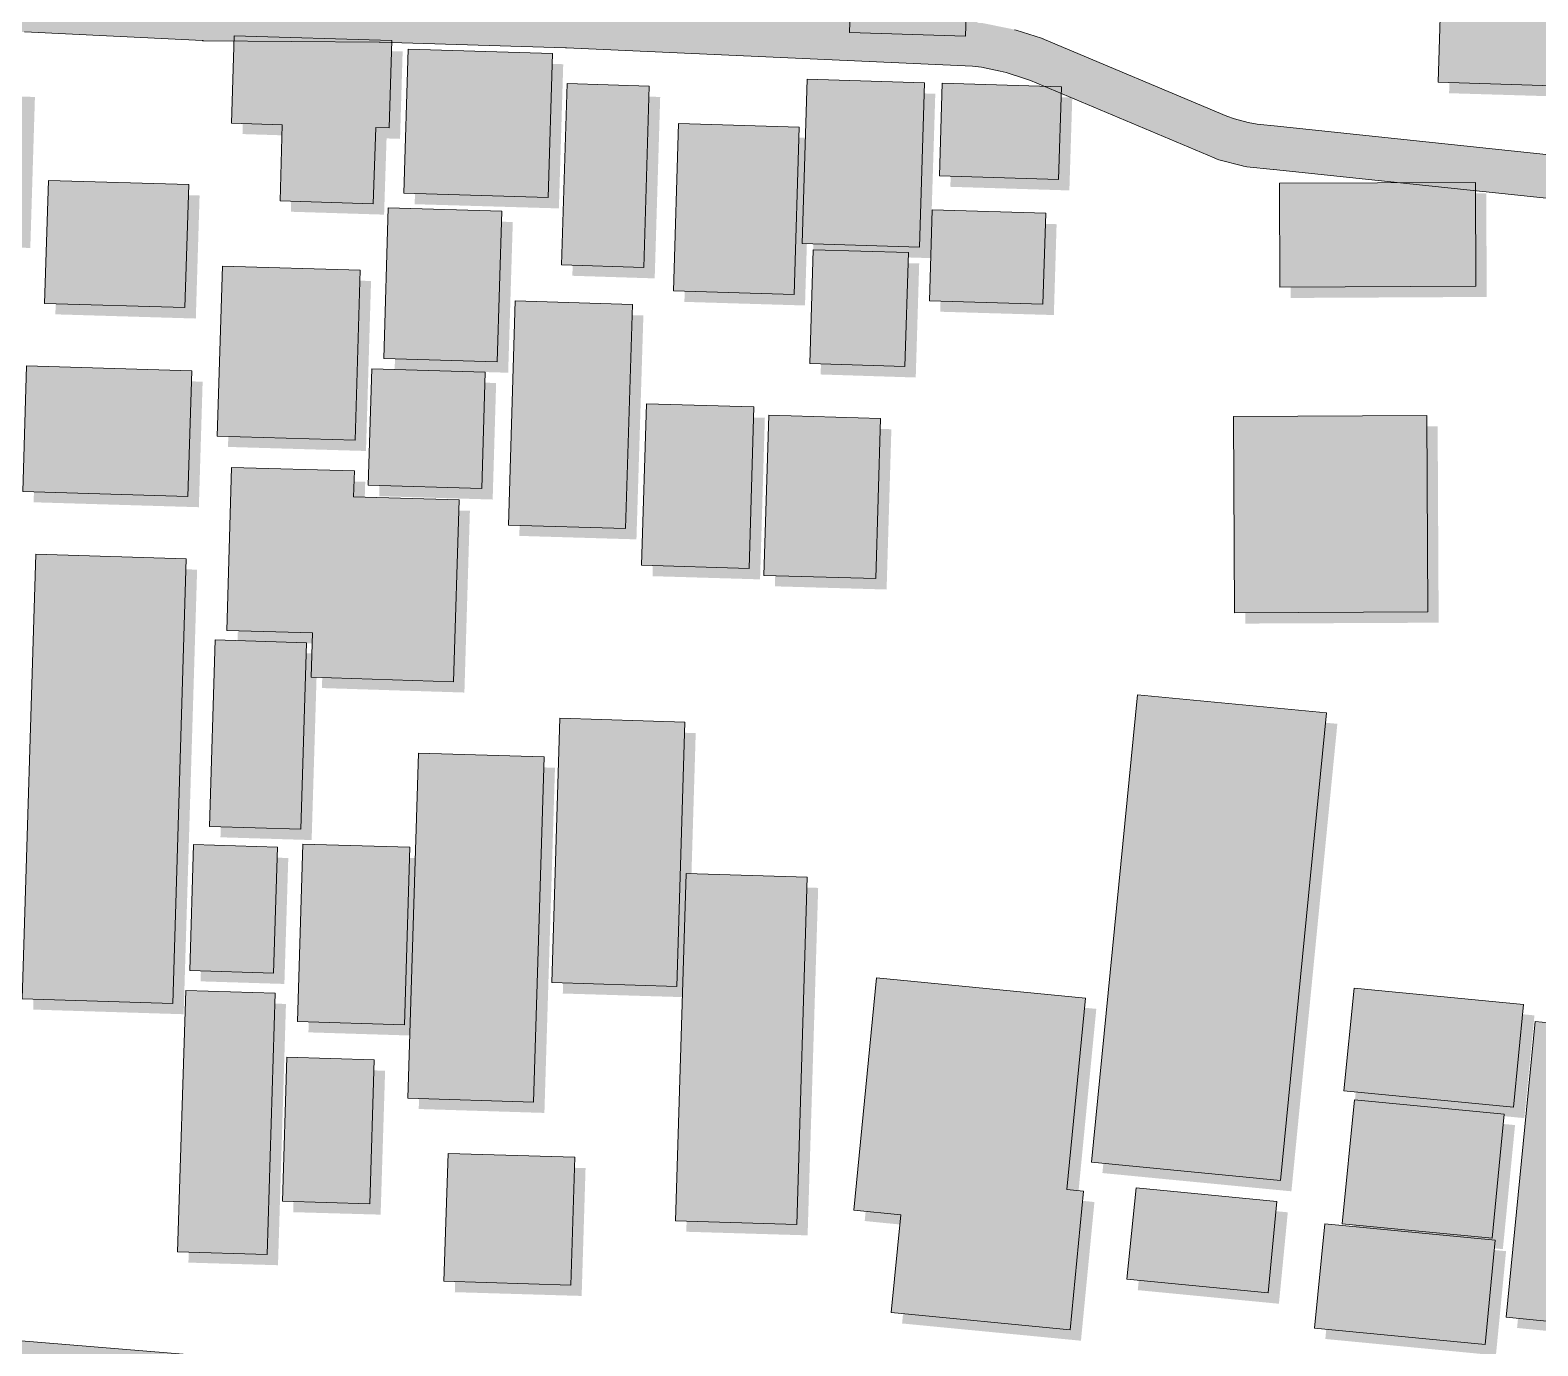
# Model space of a CAD drawing. Header units: metres. Extents: x 305859 to 307221, y 9155922 to 9156786.
# Drawn here: x 306920.5 to 307024.6, y 9156459.2 to 9156550 of the extents above; entities that cross this region are included whole.
import ezdxf

# ---------------------------------------------------------------- set-up
doc = ezdxf.new("R2010")
doc.units = ezdxf.units.M
for name, color, linetype, lineweight, true_color in [('B-BAYANGAN', 7, 'Continuous', 0, 0x76786c), ('J-PERKERASAN_JALAN', 7, 'Continuous', 9, 0x989896), ('K-BANGUNAN_LUAR_TAPAK', 7, 'Continuous', 9, 0xdedede)]:
    doc.layers.add(name, color=color, linetype=linetype, lineweight=lineweight, true_color=true_color)

msp = doc.modelspace()

# ---------------------------------------------------------------- hatches: boundary and pattern name
at = {"layer": 'B-BAYANGAN', "true_color": 0x76786c}
h = msp.add_hatch(color=8, dxfattribs=at)
h.dxf.hatch_style = 1
h.paths.add_polyline_path([(306986.44, 9156568.48), (306985.83, 9156548.83), (306977.83, 9156549.07), (306978.44, 9156568.72), (306986.44, 9156568.48)])
h = msp.add_hatch(color=8, dxfattribs=at)
h.dxf.hatch_style = 1
h.paths.add_polyline_path([(306977.09, 9156556.24), (306976.88, 9156549.6), (306971.18, 9156549.77), (306971.38, 9156556.42), (306977.09, 9156556.24)])
h = msp.add_hatch(color=8, dxfattribs=at)
h.dxf.hatch_style = 1
h.paths.add_polyline_path([(307030.99, 9156554.99), (307030.69, 9156545.27), (307018.44, 9156545.64), (307018.74, 9156555.36), (307030.99, 9156554.99)])
h = msp.add_hatch(color=8, dxfattribs=at)
h.dxf.hatch_style = 1
h.paths.add_polyline_path([(306944.96, 9156537.26), (306938.53, 9156537.46), (306938.68, 9156542.71), (306935.19, 9156542.82), (306935.37, 9156548.85), (306946.24, 9156548.52), (306946.06, 9156542.49), (306945.13, 9156542.52), (306944.96, 9156537.26)])
h = msp.add_hatch(color=8, dxfattribs=at)
h.dxf.hatch_style = 1
h.paths.add_polyline_path([(306957.32, 9156547.64), (306957.02, 9156537.69), (306947.07, 9156537.98), (306947.37, 9156547.94), (306957.32, 9156547.64)])
h = msp.add_hatch(color=8, dxfattribs=at)
h.dxf.hatch_style = 1
h.paths.add_polyline_path([(306920.87, 9156545.38), (306920.55, 9156534.96), (306898.37, 9156535.63), (306898.68, 9156546.05), (306920.87, 9156545.38)])
h = msp.add_hatch(color=8, dxfattribs=at)
h.dxf.hatch_style = 1
h.paths.add_polyline_path([(306964.01, 9156545.38), (306963.63, 9156532.86), (306957.95, 9156533.04), (306958.33, 9156545.56), (306964.01, 9156545.38)])
h = msp.add_hatch(color=8, dxfattribs=at)
h.dxf.hatch_style = 1
h.paths.add_polyline_path([(306982.99, 9156545.6), (306982.64, 9156534.26), (306974.56, 9156534.51), (306974.9, 9156545.85), (306982.99, 9156545.6)])
h = msp.add_hatch(color=8, dxfattribs=at)
h.dxf.hatch_style = 1
h.paths.add_polyline_path([(306992.44, 9156545.34), (306992.24, 9156538.93), (306984.03, 9156539.18), (306984.22, 9156545.59), (306992.44, 9156545.34)])
h = msp.add_hatch(color=8, dxfattribs=at)
h.dxf.hatch_style = 1
h.paths.add_polyline_path([(306974.35, 9156542.55), (306974, 9156530.99), (306965.68, 9156531.24), (306966.03, 9156542.79), (306974.35, 9156542.55)])
h = msp.add_hatch(color=8, dxfattribs=at)
h.dxf.hatch_style = 1
h.paths.add_polyline_path([(306932.23, 9156538.58), (306931.97, 9156530.09), (306922.28, 9156530.38), (306922.55, 9156538.87), (306932.23, 9156538.58)])
h = msp.add_hatch(color=8, dxfattribs=at)
h.dxf.hatch_style = 1
h.paths.add_polyline_path([(307021, 9156538.73), (307021.04, 9156531.58), (307007.51, 9156531.51), (307007.48, 9156538.67), (307021, 9156538.73)])
h = msp.add_hatch(color=8, dxfattribs=at)
h.dxf.hatch_style = 1
h.paths.add_polyline_path([(306953.84, 9156536.75), (306953.52, 9156526.35), (306945.69, 9156526.58), (306946, 9156536.98), (306953.84, 9156536.75)])
h = msp.add_hatch(color=8, dxfattribs=at)
h.dxf.hatch_style = 1
h.paths.add_polyline_path([(306991.36, 9156536.6), (306991.17, 9156530.33), (306983.33, 9156530.56), (306983.52, 9156536.83), (306991.36, 9156536.6)])
h = msp.add_hatch(color=8, dxfattribs=at)
h.dxf.hatch_style = 1
h.paths.add_polyline_path([(306981.88, 9156533.89), (306981.64, 9156526.02), (306975.08, 9156526.23), (306975.32, 9156534.08), (306981.88, 9156533.89)])
h = msp.add_hatch(color=8, dxfattribs=at)
h.dxf.hatch_style = 1
h.paths.add_polyline_path([(306944.06, 9156532.68), (306943.71, 9156520.95), (306934.19, 9156521.23), (306934.55, 9156532.96), (306944.06, 9156532.68)])
h = msp.add_hatch(color=8, dxfattribs=at)
h.dxf.hatch_style = 1
h.paths.add_polyline_path([(306962.85, 9156530.3), (306962.37, 9156514.85), (306954.29, 9156515.09), (306954.76, 9156530.55), (306962.85, 9156530.3)])
h = msp.add_hatch(color=8, dxfattribs=at)
h.dxf.hatch_style = 1
h.paths.add_polyline_path([(306932.44, 9156525.73), (306932.18, 9156517.07), (306920.78, 9156517.41), (306921.04, 9156526.07), (306932.44, 9156525.73)])
h = msp.add_hatch(color=8, dxfattribs=at)
h.dxf.hatch_style = 1
h.paths.add_polyline_path([(306952.69, 9156525.64), (306952.45, 9156517.6), (306944.62, 9156517.83), (306944.87, 9156525.87), (306952.69, 9156525.64)])
h = msp.add_hatch(color=8, dxfattribs=at)
h.dxf.hatch_style = 1
h.paths.add_polyline_path([(306971.23, 9156523.24), (306970.9, 9156512.09), (306963.48, 9156512.31), (306963.82, 9156523.45), (306971.23, 9156523.24)])
h = msp.add_hatch(color=8, dxfattribs=at)
h.dxf.hatch_style = 1
h.paths.add_polyline_path([(306979.96, 9156522.45), (306979.63, 9156511.39), (306971.92, 9156511.61), (306972.26, 9156522.68), (306979.96, 9156522.45)])
h = msp.add_hatch(color=8, dxfattribs=at)
h.dxf.hatch_style = 1
h.paths.add_polyline_path([(307017.65, 9156522.65), (307017.72, 9156509.1), (307004.39, 9156509.04), (307004.32, 9156522.58), (307017.65, 9156522.65)])
h = msp.add_hatch(color=8, dxfattribs=at)
h.dxf.hatch_style = 1
h.paths.add_polyline_path([(306950.88, 9156516.82), (306950.5, 9156504.28), (306940.67, 9156504.59), (306940.77, 9156507.64), (306934.85, 9156507.81), (306935.19, 9156519.07), (306943.66, 9156518.82), (306943.6, 9156517.04), (306950.88, 9156516.82)])
h = msp.add_hatch(color=8, dxfattribs=at)
h.dxf.hatch_style = 1
h.paths.add_polyline_path([(306932.06, 9156512.76), (306931.13, 9156482.08), (306920.75, 9156482.4), (306921.68, 9156513.07), (306932.06, 9156512.76)])
h = msp.add_hatch(color=8, dxfattribs=at)
h.dxf.hatch_style = 1
h.paths.add_polyline_path([(306940.35, 9156506.97), (306939.96, 9156494.1), (306933.67, 9156494.29), (306934.06, 9156507.16), (306940.35, 9156506.97)])
h = msp.add_hatch(color=8, dxfattribs=at)
h.dxf.hatch_style = 1
h.paths.add_polyline_path([(307010.73, 9156502.12), (307007.56, 9156469.86), (306994.52, 9156471.12), (306997.68, 9156503.38), (307010.73, 9156502.12)])
h = msp.add_hatch(color=8, dxfattribs=at)
h.dxf.hatch_style = 1
h.paths.add_polyline_path([(306966.46, 9156501.48), (306965.91, 9156483.25), (306957.29, 9156483.51), (306957.84, 9156501.75), (306966.46, 9156501.48)])
h = msp.add_hatch(color=8, dxfattribs=at)
h.dxf.hatch_style = 1
h.paths.add_polyline_path([(306956.75, 9156499.09), (306956.02, 9156475.27), (306947.35, 9156475.54), (306948.09, 9156499.35), (306956.75, 9156499.09)])
h = msp.add_hatch(color=8, dxfattribs=at)
h.dxf.hatch_style = 1
h.paths.add_polyline_path([(306938.35, 9156492.86), (306938.08, 9156484.17), (306932.3, 9156484.35), (306932.56, 9156493.04), (306938.35, 9156492.86)])
h = msp.add_hatch(color=8, dxfattribs=at)
h.dxf.hatch_style = 1
h.paths.add_polyline_path([(306947.49, 9156492.85), (306947.12, 9156480.6), (306939.74, 9156480.83), (306940.11, 9156493.07), (306947.49, 9156492.85)])
h = msp.add_hatch(color=8, dxfattribs=at)
h.dxf.hatch_style = 1
h.paths.add_polyline_path([(306974.91, 9156490.8), (306974.18, 9156466.82), (306965.81, 9156467.07), (306966.54, 9156491.04), (306974.91, 9156490.8)])
h = msp.add_hatch(color=8, dxfattribs=at)
h.dxf.hatch_style = 1
h.paths.add_polyline_path([(306994.1, 9156482.45), (306992.81, 9156469.24), (306993.97, 9156469.12), (306993.04, 9156459.55), (306980.7, 9156460.74), (306981.36, 9156467.49), (306978.12, 9156467.81), (306979.69, 9156483.85), (306994.1, 9156482.45)])
h = msp.add_hatch(color=8, dxfattribs=at)
h.dxf.hatch_style = 1
h.paths.add_polyline_path([(306938.19, 9156482.79), (306937.64, 9156464.76), (306931.46, 9156464.94), (306932.02, 9156482.97), (306938.19, 9156482.79)])
h = msp.add_hatch(color=8, dxfattribs=at)
h.dxf.hatch_style = 1
h.paths.add_polyline_path([(307024.33, 9156482), (307023.63, 9156474.91), (307011.93, 9156476.04), (307012.63, 9156483.13), (307024.33, 9156482)])
h = msp.add_hatch(color=8, dxfattribs=at)
h.dxf.hatch_style = 1
h.paths.add_polyline_path([(307032.37, 9156480.14), (307030.37, 9156459.72), (307023.13, 9156460.43), (307025.12, 9156480.84), (307032.37, 9156480.14)])
h = msp.add_hatch(color=8, dxfattribs=at)
h.dxf.hatch_style = 1
h.paths.add_polyline_path([(306945.03, 9156478.18), (306944.72, 9156468.25), (306938.69, 9156468.42), (306938.99, 9156478.37), (306945.03, 9156478.18)])
h = msp.add_hatch(color=8, dxfattribs=at)
h.dxf.hatch_style = 1
h.paths.add_polyline_path([(307022.99, 9156474.43), (307022.15, 9156465.87), (307011.81, 9156466.87), (307012.66, 9156475.42), (307022.99, 9156474.43)])
h = msp.add_hatch(color=8, dxfattribs=at)
h.dxf.hatch_style = 1
h.paths.add_polyline_path([(306958.86, 9156471.46), (306958.59, 9156462.64), (306949.84, 9156462.9), (306950.12, 9156471.72), (306958.86, 9156471.46)])
h = msp.add_hatch(color=8, dxfattribs=at)
h.dxf.hatch_style = 1
h.paths.add_polyline_path([(307007.31, 9156468.41), (307006.7, 9156462.1), (306996.96, 9156463.04), (306997.59, 9156469.35), (307007.31, 9156468.41)])
h = msp.add_hatch(color=8, dxfattribs=at)
h.dxf.hatch_style = 1
h.paths.add_polyline_path([(307022.37, 9156465.73), (307021.67, 9156458.54), (307009.9, 9156459.67), (307010.61, 9156466.87), (307022.37, 9156465.73)])
at = {"layer": 'J-PERKERASAN_JALAN', "true_color": 0xa8a8a6}
h = msp.add_hatch(color=253, dxfattribs=at)
h.dxf.hatch_style = 1
h.paths.add_polyline_path([(306932.63, 9156552.26), (306944.68, 9156552.16), (306944.7, 9156552.16), (306944.74, 9156552.16), (306957.59, 9156551.78), (306957.62, 9156551.78), (306986.09, 9156550.49), (306986.16, 9156550.48), (306986.32, 9156550.47), (306986.4, 9156550.45), (306988.31, 9156550.06), (306988.41, 9156550.03), (306988.46, 9156550.02), (306988.56, 9156549.99), (306990.32, 9156549.43), (306990.4, 9156549.4), (306990.44, 9156549.39), (306990.53, 9156549.35), (307003.11, 9156544.05), (307003.63, 9156543.87), (307004.57, 9156543.62), (307005.19, 9156543.51), (307006.61, 9156543.36), (307029.48, 9156540.95), (307030, 9156540.93), (307030.51, 9156540.97), (307031.01, 9156541.08), (307031.5, 9156541.26), (307031.96, 9156541.49), (307032.38, 9156541.78), (307032.76, 9156542.13), (307033.1, 9156542.52), (307033.38, 9156542.95), (307033.61, 9156543.41), (307033.77, 9156543.9), (307033.87, 9156544.4), (307033.9, 9156544.92), (307033.93, 9156560.75), (307033.94, 9156560.88), (307034.07, 9156560.88), (307036.8, 9156560.88), (307036.93, 9156560.87), (307036.93, 9156560.75), (307036.9, 9156543.97), (307036.93, 9156543.47), (307037.03, 9156542.98), (307037.18, 9156542.5), (307037.39, 9156542.04), (307037.66, 9156541.62), (307037.98, 9156541.23), (307038.34, 9156540.89), (307038.75, 9156540.59), (307039.19, 9156540.35), (307039.65, 9156540.16), (307040.14, 9156540.04), (307040.64, 9156539.97), (307043.51, 9156539.78), (307043.58, 9156539.78), (307043.62, 9156539.77), (307043.69, 9156539.76), (307046.37, 9156539.39), (307046.49, 9156539.37), (307046.54, 9156539.36), (307046.66, 9156539.33), (307049.25, 9156538.65), (307049.36, 9156538.62), (307049.42, 9156538.6), (307049.53, 9156538.56), (307061.92, 9156533.72), (307062.38, 9156533.57), (307067.21, 9156532.32), (307067.72, 9156532.23), (307070.13, 9156531.94), (307070.13, 9156528.91), (307067.07, 9156529.28), (307066.94, 9156529.3), (307066.87, 9156529.32), (307066.74, 9156529.35), (307061.37, 9156530.73), (307061.25, 9156530.76), (307061.19, 9156530.78), (307061.08, 9156530.82), (307048.68, 9156535.67), (307048.24, 9156535.82), (307046.15, 9156536.36), (307045.69, 9156536.46), (307043.44, 9156536.77), (307043.15, 9156536.8), (307035.31, 9156537.32), (307035.27, 9156537.32), (307035.25, 9156537.32), (307035.21, 9156537.33), (307006.32, 9156540.38), (307006.31, 9156540.38), (307004.49, 9156540.57), (307004.41, 9156540.58), (307004.26, 9156540.61), (307004.18, 9156540.62), (307002.56, 9156541.05), (307002.43, 9156541.09), (307002.36, 9156541.12), (307002.23, 9156541.17), (306989.55, 9156546.51), (306989.21, 9156546.63), (306987.88, 9156547.06), (306987.47, 9156547.17), (306986.18, 9156547.43), (306985.55, 9156547.51), (306957.54, 9156548.78), (306957.47, 9156548.78), (306944.69, 9156549.16), (306944.61, 9156549.16), (306932.52, 9156549.26), (306932.48, 9156549.26), (306932.46, 9156549.26), (306932.42, 9156549.27), (306920.16, 9156549.87), (306920.1, 9156549.87), (306897.12, 9156550.63), (306896.6, 9156550.61), (306896.08, 9156550.53), (306895.57, 9156550.37), (306895.09, 9156550.15), (306894.65, 9156549.87), (306894.24, 9156549.53), (306893.88, 9156549.15), (306893.58, 9156548.72), (306893.33, 9156548.25), (306893.15, 9156547.75), (306893.04, 9156547.24), (306892.99, 9156546.71), (306893.01, 9156547.72), (306893.15, 9156552.27), (306893.32, 9156557.75), (306893.33, 9156557.23), (306893.42, 9156556.71), (306893.57, 9156556.21), (306893.79, 9156555.74), (306894.06, 9156555.29), (306894.4, 9156554.89), (306894.78, 9156554.53), (306895.2, 9156554.23), (306895.66, 9156553.98), (306896.15, 9156553.8), (306896.66, 9156553.68), (306897.18, 9156553.63), (306920.23, 9156552.87), (306920.25, 9156552.86), (306932.47, 9156552.27), (306932.63, 9156552.26)])
h = msp.add_hatch(color=253, dxfattribs=at)
h.dxf.hatch_style = 1
h.paths.add_polyline_path([(307070.13, 9156227.13), (307003.27, 9156220.31), (307002.75, 9156220.22), (307002.25, 9156220.06), (307001.77, 9156219.84), (307001.33, 9156219.56), (307000.92, 9156219.23), (307000.57, 9156218.84), (307000.26, 9156218.41), (307000.02, 9156217.94), (306999.84, 9156217.45), (306999.73, 9156216.93), (306999.68, 9156216.41), (306999.7, 9156215.88), (306999.9, 9156214.17), (306999.98, 9156213.67), (307000.14, 9156213.19), (307000.35, 9156212.73), (307000.61, 9156212.3), (307000.93, 9156211.9), (307001.3, 9156211.55), (307001.71, 9156211.25), (307002.15, 9156211.01), (307002.62, 9156210.82), (307003.11, 9156210.69), (307003.62, 9156210.63), (307004.12, 9156210.63), (307011.62, 9156211.1), (307011.66, 9156211.1), (307031.53, 9156212.6), (307031.68, 9156212.61), (307070.13, 9156216.92), (307070.13, 9156213.9), (307031.93, 9156209.62), (307031.89, 9156209.62), (307031.87, 9156209.62), (307031.84, 9156209.61), (307011.86, 9156208.11), (307011.85, 9156208.11), (306999.17, 9156207.31), (306998.94, 9156207.3), (306988.17, 9156207.06), (306982.25, 9156206.92), (306982.16, 9156206.92), (306982.08, 9156206.92), (306976.44, 9156206.54), (306975.25, 9156206.46), (306974.99, 9156206.44), (306968.26, 9156205.55), (306968.25, 9156205.55), (306968.2, 9156205.54), (306955.38, 9156204.17), (306955.35, 9156204.17), (306955.33, 9156204.16), (306934.27, 9156201.59), (306934.19, 9156201.58), (306908.98, 9156197.96), (306908.91, 9156197.95), (306908.87, 9156197.95), (306908.81, 9156197.94), (306880.13, 9156195.85), (306879.61, 9156195.78), (306879.11, 9156195.64), (306878.64, 9156195.44), (306878.19, 9156195.18), (306877.78, 9156194.86), (306877.41, 9156194.5), (306877.1, 9156194.08), (306876.84, 9156193.64), (306876.64, 9156193.16), (306876.5, 9156192.66), (306876.43, 9156192.14), (306876.75, 9156196.67), (306876.76, 9156196.86), (306876.81, 9156202.95), (306876.84, 9156202.44), (306876.93, 9156201.94), (306877.09, 9156201.46), (306877.3, 9156201), (306877.57, 9156200.57), (306877.9, 9156200.18), (306878.27, 9156199.83), (306878.68, 9156199.53), (306879.13, 9156199.29), (306879.6, 9156199.11), (306880.09, 9156198.98), (306880.6, 9156198.92), (306881.1, 9156198.93), (306908.43, 9156200.92), (306908.71, 9156200.95), (306928.85, 9156203.84), (306929.37, 9156203.95), (306929.88, 9156204.14), (306930.35, 9156204.38), (306930.79, 9156204.69), (306931.19, 9156205.06), (306931.53, 9156205.47), (306931.81, 9156205.93), (306932.03, 9156206.42), (306932.18, 9156206.94), (306932.26, 9156207.47), (306932.27, 9156208.01), (306929.73, 9156257.04), (306929.73, 9156257.14), (306929.74, 9156257.32), (306929.76, 9156257.47), (306929.8, 9156257.62), (306929.86, 9156257.76), (306929.92, 9156257.9), (306930.02, 9156258.05), (306930.08, 9156258.13), (306931.56, 9156260.01), (306931.62, 9156260.08), (306931.74, 9156260.21), (306931.85, 9156260.31), (306931.98, 9156260.39), (306932.11, 9156260.46), (306932.25, 9156260.52), (306932.41, 9156260.58), (306932.51, 9156260.6), (306934.98, 9156261.11), (306935.06, 9156261.13), (306935.23, 9156261.15), (306935.32, 9156261.15), (306949.5, 9156261.58), (306949.88, 9156267.29), (306954.97, 9156266.95), (306954.3, 9156256.77), (306954.3, 9156256.73), (306954.3, 9156256.68), (306954.31, 9156256.63), (306954.32, 9156256.58), (306954.34, 9156256.54), (306954.36, 9156256.49), (306954.39, 9156256.45), (306954.42, 9156256.41), (306954.45, 9156256.38), (306954.49, 9156256.34), (306954.53, 9156256.32), (306954.58, 9156256.29), (306954.62, 9156256.27), (306954.67, 9156256.26), (306954.71, 9156256.25), (306954.76, 9156256.24), (306955.16, 9156256.22), (306955.15, 9156256.13), (306955.03, 9156256.13), (306949.3, 9156256.5), (306949.18, 9156256.52), (306949.18, 9156256.64), (306949.3, 9156258.57), (306936.77, 9156258.19), (306936.24, 9156258.14), (306935.72, 9156258.02), (306935.23, 9156257.83), (306934.76, 9156257.58), (306934.33, 9156257.27), (306933.95, 9156256.9), (306933.61, 9156256.49), (306933.34, 9156256.04), (306933.13, 9156255.55), (306932.98, 9156255.04), (306932.9, 9156254.52), (306932.89, 9156253.99), (306935.22, 9156209.04), (306935.28, 9156208.54), (306935.4, 9156208.05), (306935.58, 9156207.58), (306935.82, 9156207.13), (306936.11, 9156206.72), (306936.46, 9156206.35), (306936.84, 9156206.03), (306937.27, 9156205.75), (306937.72, 9156205.54), (306938.2, 9156205.38), (306938.7, 9156205.28), (306939.2, 9156205.25), (306939.7, 9156205.28), (306949.46, 9156206.47), (306950.06, 9156206.54), (306950.36, 9156206.58), (306955, 9156207.15), (306955.02, 9156207.15), (306960.7, 9156207.76), (306960.7, 9156207.76), (306960.43, 9156207.75), (306960.82, 9156207.77), (306961.24, 9156207.81), (306961.24, 9156207.81), (306967.83, 9156208.52), (306967.93, 9156208.53), (306974.74, 9156209.43), (306974.81, 9156209.44), (306974.84, 9156209.44), (306974.9, 9156209.45), (306976.46, 9156209.55), (306977.2, 9156209.6), (306982, 9156209.92), (306982.06, 9156209.92), (306987.57, 9156210.04), (306987.66, 9156210.05), (306987.88, 9156210.05), (306992.94, 9156210.16), (306993.45, 9156210.21), (306993.95, 9156210.32), (306994.43, 9156210.49), (306994.89, 9156210.72), (306995.31, 9156211), (306995.69, 9156211.34), (306996.03, 9156211.73), (306996.31, 9156212.15), (306996.54, 9156212.61), (306996.71, 9156213.09), (306996.81, 9156213.59), (306996.85, 9156214.1), (306996.83, 9156214.61), (306996.12, 9156220.94), (306996.09, 9156221.13), (306991.57, 9156249.15), (306991.56, 9156249.19), (306991.56, 9156249.21), (306991.55, 9156249.25), (306990.94, 9156254.41), (306990.93, 9156254.49), (306990.93, 9156254.65), (306990.93, 9156254.73), (306991.14, 9156259.47), (306991.15, 9156259.6), (306991.15, 9156259.67), (306991.17, 9156259.8), (306998.81, 9156302.62), (306998.81, 9156302.63), (306999.09, 9156304.23), (306999.15, 9156304.84), (306999.2, 9156307.13), (306999.2, 9156307.22), (306999.15, 9156329.42), (306999.15, 9156329.45), (306999.38, 9156343.1), (306999.5, 9156349.88), (306999.47, 9156350.4), (306999.38, 9156350.9), (306999.23, 9156351.4), (306999.01, 9156351.86), (306998.74, 9156352.3), (306998.41, 9156352.7), (306998.03, 9156353.05), (306997.61, 9156353.35), (306997.15, 9156353.59), (306996.67, 9156353.77), (306996.17, 9156353.89), (306995.66, 9156353.95), (306962.67, 9156355.25), (306962.87, 9156358.24), (306995.59, 9156356.95), (306996.12, 9156356.96), (306996.64, 9156357.05), (306997.14, 9156357.2), (306997.62, 9156357.41), (306998.07, 9156357.69), (306998.48, 9156358.03), (306998.84, 9156358.41), (306999.15, 9156358.84), (306999.39, 9156359.3), (306999.58, 9156359.8), (306999.7, 9156360.31), (306999.75, 9156360.84), (307000.25, 9156378.73), (307000.25, 9156379.03), (307000.06, 9156383.04), (307000.01, 9156383.53), (306999.9, 9156384.01), (306999.73, 9156384.47), (306998.28, 9156387.76), (306998.22, 9156387.89), (306998.2, 9156387.96), (306998.16, 9156388.09), (306997.75, 9156389.52), (306997.73, 9156389.64), (306997.69, 9156389.88), (306997.68, 9156390), (306997.63, 9156391.47), (306997.63, 9156391.59), (306997.64, 9156391.65), (306997.64, 9156391.77), (306999.9, 9156417.88), (306999.91, 9156417.91), (306999.91, 9156417.93), (306999.91, 9156417.96), (307003.18, 9156445.25), (307003.21, 9156445.77), (307003.17, 9156446.3), (307003.06, 9156446.82), (307002.88, 9156447.31), (307002.64, 9156447.78), (307002.34, 9156448.22), (307001.98, 9156448.61), (307001.58, 9156448.95), (307001.13, 9156449.23), (307000.66, 9156449.45), (307000.15, 9156449.61), (306999.63, 9156449.7), (306972.51, 9156452.58), (306971.98, 9156452.6), (306971.46, 9156452.56), (306970.94, 9156452.44), (306970.45, 9156452.25), (306969.98, 9156452.01), (306969.55, 9156451.7), (306969.17, 9156451.34), (306968.83, 9156450.93), (306968.55, 9156450.48), (306968.34, 9156450), (306968.19, 9156449.49), (306968.1, 9156448.97), (306963.02, 9156393.62), (306962.96, 9156392.98), (306962.94, 9156392.86), (306962.71, 9156392.81), (306962.65, 9156392.8), (306962.15, 9156392.64), (306961.66, 9156392.42), (306961.58, 9156392.37), (306961.39, 9156392.26), (306961.26, 9156392.27), (306899.53, 9156397.82), (306887.33, 9156399.57), (306887.28, 9156399.57), (306887.24, 9156399.57), (306887.19, 9156399.57), (306887.14, 9156399.56), (306887.09, 9156399.55), (306887.05, 9156399.53), (306887.01, 9156399.51), (306886.97, 9156399.48), (306886.93, 9156399.45), (306886.89, 9156399.41), (306886.86, 9156399.38), (306886.84, 9156399.34), (306886.81, 9156399.29), (306886.79, 9156399.25), (306886.78, 9156399.2), (306886.77, 9156399.16), (306886.76, 9156399.11), (306885.85, 9156385.24), (306885.38, 9156384.87), (306884.88, 9156384.39), (306884.44, 9156383.86), (306884.05, 9156383.3), (306883.71, 9156382.7), (306883.44, 9156382.07), (306883.23, 9156381.41), (306883.09, 9156380.74), (306883.01, 9156380.06), (306884.35, 9156400.69), (306884.99, 9156406.25), (306884.96, 9156405.72), (306885.01, 9156405.19), (306885.12, 9156404.67), (306885.31, 9156404.17), (306885.55, 9156403.7), (306885.86, 9156403.27), (306886.22, 9156402.88), (306886.55, 9156402.61), (306887.68, 9156402.44), (306888.92, 9156402.13), (306890.12, 9156401.7), (306890.19, 9156401.67), (306956.19, 9156395.73), (306956.72, 9156395.72), (306957.24, 9156395.78), (306957.74, 9156395.9), (306958.23, 9156396.09), (306958.69, 9156396.34), (306959.11, 9156396.65), (306959.49, 9156397.01), (306959.82, 9156397.41), (306960.09, 9156397.86), (306960.31, 9156398.34), (306960.45, 9156398.84), (306960.54, 9156399.35), (306965.12, 9156449.27), (306965.13, 9156449.8), (306965.08, 9156450.32), (306964.95, 9156450.83), (306964.76, 9156451.32), (306964.51, 9156451.79), (306964.2, 9156452.21), (306963.83, 9156452.59), (306963.42, 9156452.92), (306962.97, 9156453.19), (306962.49, 9156453.4), (306961.98, 9156453.55), (306961.46, 9156453.62), (306894.95, 9156459.1), (306894.43, 9156459.11), (306893.93, 9156459.05), (306893.43, 9156458.93), (306892.95, 9156458.75), (306892.5, 9156458.51), (306892.08, 9156458.21), (306891.71, 9156457.86), (306891.38, 9156457.46), (306891.11, 9156457.03), (306890.89, 9156456.56), (306890.74, 9156456.07), (306890.64, 9156455.57), (306891.22, 9156460.57), (306891.24, 9156460.85), (306891.34, 9156465.67), (306891.36, 9156465.17), (306891.44, 9156464.68), (306891.59, 9156464.19), (306891.79, 9156463.74), (306892.05, 9156463.31), (306892.36, 9156462.91), (306892.72, 9156462.56), (306893.13, 9156462.26), (306893.56, 9156462.01), (306894.02, 9156461.81), (306894.51, 9156461.68), (306895.01, 9156461.6), (306967.19, 9156455.66), (306967.2, 9156455.66), (306967.25, 9156455.66), (307005.41, 9156451.6), (307005.46, 9156451.6), (307005.47, 9156451.59), (307005.52, 9156451.59), (307070.13, 9156441.59), (307070.13, 9156439.06), (307010.73, 9156448.25), (307010.2, 9156448.3), (307009.66, 9156448.27), (307009.14, 9156448.18), (307008.63, 9156448.01), (307008.15, 9156447.78), (307007.7, 9156447.49), (307007.3, 9156447.13), (307006.94, 9156446.73), (307006.65, 9156446.29), (307006.41, 9156445.81), (307006.25, 9156445.3), (307006.15, 9156444.77), (307002.9, 9156417.68), (307002.88, 9156417.55), (307000.65, 9156391.77), (307000.64, 9156391.3), (307000.66, 9156390.7), (307000.71, 9156390.22), (307000.81, 9156389.75), (307000.96, 9156389.21), (307001.15, 9156388.68), (307002.87, 9156384.78), (307002.9, 9156384.7), (307002.95, 9156384.54), (307002.98, 9156384.41), (307003.01, 9156384.25), (307003.01, 9156384.16), (307003.25, 9156379.09), (307003.25, 9156379.02), (307003.25, 9156378.79), (307003.25, 9156378.72), (307002.59, 9156355.22), (307002.59, 9156355.18), (307002.48, 9156348.44), (307002.5, 9156347.93), (307002.59, 9156347.42), (307002.75, 9156346.93), (307002.96, 9156346.46), (307003.24, 9156346.02), (307003.57, 9156345.62), (307003.95, 9156345.27), (307004.37, 9156344.97), (307004.83, 9156344.73), (307005.31, 9156344.55), (307005.81, 9156344.43), (307006.33, 9156344.38), (307016.31, 9156344.01), (307016.44, 9156344), (307016.44, 9156343.88), (307016.34, 9156341.14), (307016.33, 9156341.02), (307016.21, 9156341.01), (307006.43, 9156341.37), (307005.91, 9156341.36), (307005.38, 9156341.27), (307004.88, 9156341.12), (307004.39, 9156340.9), (307003.94, 9156340.62), (307003.54, 9156340.28), (307003.18, 9156339.89), (307002.87, 9156339.46), (307002.63, 9156338.99), (307002.45, 9156338.49), (307002.33, 9156337.97), (307002.29, 9156337.44), (307002.15, 9156329.47), (307002.15, 9156329.39), (307002.2, 9156307.18), (307002.2, 9156307.16), (307002.2, 9156307.12), (307002.14, 9156304.4), (307002.14, 9156304.32), (307002.13, 9156304.17), (307002.11, 9156304.09), (307001.77, 9156302.11), (306994.18, 9156259.57), (306994.12, 9156259.04), (306993.94, 9156255.01), (306993.97, 9156254.36), (306994.52, 9156249.7), (306994.54, 9156249.53), (306998.25, 9156226.6), (306998.36, 9156226.11), (306998.53, 9156225.63), (306998.76, 9156225.18), (306999.05, 9156224.77), (306999.38, 9156224.39), (306999.76, 9156224.06), (307000.18, 9156223.78), (307000.63, 9156223.55), (307001.1, 9156223.39), (307001.6, 9156223.28), (307002.1, 9156223.24), (307002.6, 9156223.25), (307070.13, 9156230.15), (307070.13, 9156227.13)])
at = {"layer": 'K-BANGUNAN_LUAR_TAPAK', "true_color": 0xececea}
h = msp.add_hatch(color=7, dxfattribs=at)
h.dxf.hatch_style = 1
h.paths.add_polyline_path([(306985.69, 9156569.23), (306985.08, 9156549.58), (306977.08, 9156549.82), (306977.69, 9156569.47), (306985.69, 9156569.23)])
h = msp.add_hatch(color=7, dxfattribs=at)
h.dxf.hatch_style = 1
h.paths.add_polyline_path([(307030.24, 9156555.74), (307029.94, 9156546.02), (307017.69, 9156546.39), (307017.99, 9156556.11), (307030.24, 9156555.74)])
h = msp.add_hatch(color=7, dxfattribs=at)
h.dxf.hatch_style = 1
h.paths.add_polyline_path([(306944.21, 9156538.01), (306937.78, 9156538.21), (306937.93, 9156543.46), (306934.44, 9156543.57), (306934.62, 9156549.6), (306945.49, 9156549.27), (306945.31, 9156543.24), (306944.38, 9156543.27), (306944.21, 9156538.01)])
h = msp.add_hatch(color=7, dxfattribs=at)
h.dxf.hatch_style = 1
h.paths.add_polyline_path([(306956.57, 9156548.39), (306956.27, 9156538.44), (306946.32, 9156538.73), (306946.62, 9156548.69), (306956.57, 9156548.39)])
h = msp.add_hatch(color=7, dxfattribs=at)
h.dxf.hatch_style = 1
h.paths.add_polyline_path([(306963.26, 9156546.13), (306962.88, 9156533.61), (306957.2, 9156533.79), (306957.58, 9156546.31), (306963.26, 9156546.13)])
h = msp.add_hatch(color=7, dxfattribs=at)
h.dxf.hatch_style = 1
h.paths.add_polyline_path([(306982.24, 9156546.35), (306981.89, 9156535.01), (306973.81, 9156535.26), (306974.15, 9156546.6), (306982.24, 9156546.35)])
h = msp.add_hatch(color=7, dxfattribs=at)
h.dxf.hatch_style = 1
h.paths.add_polyline_path([(306991.69, 9156546.09), (306991.49, 9156539.68), (306983.28, 9156539.93), (306983.47, 9156546.34), (306991.69, 9156546.09)])
h = msp.add_hatch(color=7, dxfattribs=at)
h.dxf.hatch_style = 1
h.paths.add_polyline_path([(306973.6, 9156543.3), (306973.25, 9156531.74), (306964.93, 9156531.99), (306965.28, 9156543.54), (306973.6, 9156543.3)])
h = msp.add_hatch(color=7, dxfattribs=at)
h.dxf.hatch_style = 1
h.paths.add_polyline_path([(306931.48, 9156539.33), (306931.22, 9156530.84), (306921.53, 9156531.13), (306921.8, 9156539.62), (306931.48, 9156539.33)])
h = msp.add_hatch(color=7, dxfattribs=at)
h.dxf.hatch_style = 1
h.paths.add_polyline_path([(307020.25, 9156539.48), (307020.29, 9156532.33), (307006.76, 9156532.26), (307006.73, 9156539.42), (307020.25, 9156539.48)])
h = msp.add_hatch(color=7, dxfattribs=at)
h.dxf.hatch_style = 1
h.paths.add_polyline_path([(306953.09, 9156537.5), (306952.77, 9156527.1), (306944.94, 9156527.33), (306945.25, 9156537.73), (306953.09, 9156537.5)])
h = msp.add_hatch(color=7, dxfattribs=at)
h.dxf.hatch_style = 1
h.paths.add_polyline_path([(306990.61, 9156537.35), (306990.42, 9156531.08), (306982.58, 9156531.31), (306982.77, 9156537.58), (306990.61, 9156537.35)])
h = msp.add_hatch(color=7, dxfattribs=at)
h.dxf.hatch_style = 1
h.paths.add_polyline_path([(306981.13, 9156534.64), (306980.89, 9156526.77), (306974.33, 9156526.98), (306974.57, 9156534.83), (306981.13, 9156534.64)])
h = msp.add_hatch(color=7, dxfattribs=at)
h.dxf.hatch_style = 1
h.paths.add_polyline_path([(306943.31, 9156533.43), (306942.96, 9156521.7), (306933.44, 9156521.98), (306933.8, 9156533.71), (306943.31, 9156533.43)])
h = msp.add_hatch(color=7, dxfattribs=at)
h.dxf.hatch_style = 1
h.paths.add_polyline_path([(306962.1, 9156531.05), (306961.62, 9156515.6), (306953.54, 9156515.84), (306954.01, 9156531.3), (306962.1, 9156531.05)])
h = msp.add_hatch(color=7, dxfattribs=at)
h.dxf.hatch_style = 1
h.paths.add_polyline_path([(306931.69, 9156526.48), (306931.43, 9156517.82), (306920.03, 9156518.16), (306920.29, 9156526.82), (306931.69, 9156526.48)])
h = msp.add_hatch(color=7, dxfattribs=at)
h.dxf.hatch_style = 1
h.paths.add_polyline_path([(306951.94, 9156526.39), (306951.7, 9156518.35), (306943.87, 9156518.58), (306944.12, 9156526.62), (306951.94, 9156526.39)])
h = msp.add_hatch(color=7, dxfattribs=at)
h.dxf.hatch_style = 1
h.paths.add_polyline_path([(306970.48, 9156523.99), (306970.15, 9156512.84), (306962.73, 9156513.06), (306963.07, 9156524.2), (306970.48, 9156523.99)])
h = msp.add_hatch(color=7, dxfattribs=at)
h.dxf.hatch_style = 1
h.paths.add_polyline_path([(306979.21, 9156523.2), (306978.88, 9156512.14), (306971.17, 9156512.36), (306971.51, 9156523.43), (306979.21, 9156523.2)])
h = msp.add_hatch(color=7, dxfattribs=at)
h.dxf.hatch_style = 1
h.paths.add_polyline_path([(307016.9, 9156523.4), (307016.97, 9156509.85), (307003.64, 9156509.79), (307003.57, 9156523.33), (307016.9, 9156523.4)])
h = msp.add_hatch(color=7, dxfattribs=at)
h.dxf.hatch_style = 1
h.paths.add_polyline_path([(306950.13, 9156517.57), (306949.75, 9156505.03), (306939.92, 9156505.34), (306940.02, 9156508.39), (306934.1, 9156508.56), (306934.44, 9156519.82), (306942.91, 9156519.57), (306942.85, 9156517.79), (306950.13, 9156517.57)])
h = msp.add_hatch(color=7, dxfattribs=at)
h.dxf.hatch_style = 1
h.paths.add_polyline_path([(306931.31, 9156513.51), (306930.38, 9156482.83), (306920, 9156483.15), (306920.93, 9156513.82), (306931.31, 9156513.51)])
h = msp.add_hatch(color=7, dxfattribs=at)
h.dxf.hatch_style = 1
h.paths.add_polyline_path([(306939.6, 9156507.72), (306939.21, 9156494.85), (306932.92, 9156495.04), (306933.31, 9156507.91), (306939.6, 9156507.72)])
h = msp.add_hatch(color=7, dxfattribs=at)
h.dxf.hatch_style = 1
h.paths.add_polyline_path([(307009.98, 9156502.87), (307006.81, 9156470.61), (306993.77, 9156471.87), (306996.93, 9156504.13), (307009.98, 9156502.87)])
h = msp.add_hatch(color=7, dxfattribs=at)
h.dxf.hatch_style = 1
h.paths.add_polyline_path([(306965.71, 9156502.23), (306965.16, 9156484), (306956.54, 9156484.26), (306957.09, 9156502.5), (306965.71, 9156502.23)])
h = msp.add_hatch(color=7, dxfattribs=at)
h.dxf.hatch_style = 1
h.paths.add_polyline_path([(306956, 9156499.84), (306955.27, 9156476.02), (306946.6, 9156476.29), (306947.34, 9156500.1), (306956, 9156499.84)])
h = msp.add_hatch(color=7, dxfattribs=at)
h.dxf.hatch_style = 1
h.paths.add_polyline_path([(306937.6, 9156493.61), (306937.33, 9156484.92), (306931.55, 9156485.1), (306931.81, 9156493.79), (306937.6, 9156493.61)])
h = msp.add_hatch(color=7, dxfattribs=at)
h.dxf.hatch_style = 1
h.paths.add_polyline_path([(306946.74, 9156493.6), (306946.37, 9156481.35), (306938.99, 9156481.58), (306939.36, 9156493.82), (306946.74, 9156493.6)])
h = msp.add_hatch(color=7, dxfattribs=at)
h.dxf.hatch_style = 1
h.paths.add_polyline_path([(306974.16, 9156491.55), (306973.43, 9156467.57), (306965.06, 9156467.82), (306965.79, 9156491.79), (306974.16, 9156491.55)])
h = msp.add_hatch(color=7, dxfattribs=at)
h.dxf.hatch_style = 1
h.paths.add_polyline_path([(306937.44, 9156483.54), (306936.89, 9156465.51), (306930.71, 9156465.69), (306931.27, 9156483.72), (306937.44, 9156483.54)])
h = msp.add_hatch(color=7, dxfattribs=at)
h.dxf.hatch_style = 1
h.paths.add_polyline_path([(306993.35, 9156483.2), (306992.06, 9156469.99), (306993.22, 9156469.87), (306992.29, 9156460.3), (306979.95, 9156461.49), (306980.61, 9156468.24), (306977.37, 9156468.56), (306978.94, 9156484.6), (306993.35, 9156483.2)])
h = msp.add_hatch(color=7, dxfattribs=at)
h.dxf.hatch_style = 1
h.paths.add_polyline_path([(307023.58, 9156482.75), (307022.88, 9156475.66), (307011.18, 9156476.79), (307011.88, 9156483.88), (307023.58, 9156482.75)])
h = msp.add_hatch(color=7, dxfattribs=at)
h.dxf.hatch_style = 1
h.paths.add_polyline_path([(307031.62, 9156480.89), (307029.62, 9156460.47), (307022.38, 9156461.18), (307024.37, 9156481.59), (307031.62, 9156480.89)])
h = msp.add_hatch(color=7, dxfattribs=at)
h.dxf.hatch_style = 1
h.paths.add_polyline_path([(306944.28, 9156478.93), (306943.97, 9156469), (306937.94, 9156469.17), (306938.24, 9156479.12), (306944.28, 9156478.93)])
h = msp.add_hatch(color=7, dxfattribs=at)
h.dxf.hatch_style = 1
h.paths.add_polyline_path([(307022.24, 9156475.18), (307021.4, 9156466.62), (307011.06, 9156467.62), (307011.91, 9156476.17), (307022.24, 9156475.18)])
h = msp.add_hatch(color=7, dxfattribs=at)
h.dxf.hatch_style = 1
h.paths.add_polyline_path([(306958.11, 9156472.21), (306957.84, 9156463.39), (306949.09, 9156463.65), (306949.37, 9156472.47), (306958.11, 9156472.21)])
h = msp.add_hatch(color=7, dxfattribs=at)
h.dxf.hatch_style = 1
h.paths.add_polyline_path([(307006.56, 9156469.16), (307005.95, 9156462.85), (306996.21, 9156463.79), (306996.84, 9156470.1), (307006.56, 9156469.16)])
h = msp.add_hatch(color=7, dxfattribs=at)
h.dxf.hatch_style = 1
h.paths.add_polyline_path([(307021.62, 9156466.48), (307020.92, 9156459.29), (307009.15, 9156460.42), (307009.86, 9156467.62), (307021.62, 9156466.48)])

# ---------------------------------------------------------------- linework, layer by layer
at = {"layer": 'J-PERKERASAN_JALAN', "color": 8, "lineweight": 13, "true_color": 0x787876}
for points in [[(307035.21, 9156537.33), (307006.32, 9156540.38), (307006.31, 9156540.38), (307004.49, 9156540.57), (307004.41, 9156540.58), (307004.26, 9156540.61), (307004.18, 9156540.62), (307002.56, 9156541.05), (307002.43, 9156541.09), (307002.36, 9156541.12), (307002.23, 9156541.17), (306989.55, 9156546.51), (306989.21, 9156546.63), (306987.88, 9156547.06), (306987.47, 9156547.17), (306986.18, 9156547.43), (306985.55, 9156547.51), (306957.54, 9156548.78), (306957.47, 9156548.78), (306944.69, 9156549.16), (306944.61, 9156549.16), (306932.52, 9156549.26), (306932.48, 9156549.26), (306932.46, 9156549.26), (306932.42, 9156549.27), (306920.16, 9156549.87)], [(306988.46, 9156550.02), (306988.56, 9156549.99), (306990.32, 9156549.43), (306990.4, 9156549.4), (306990.44, 9156549.39), (306990.53, 9156549.35), (307003.11, 9156544.05), (307003.63, 9156543.87), (307004.57, 9156543.62), (307005.19, 9156543.51), (307006.61, 9156543.36), (307029.48, 9156540.95)], [(306895.01, 9156461.6), (306967.19, 9156455.66), (306967.2, 9156455.66), (306967.25, 9156455.66), (307005.41, 9156451.6), (307005.46, 9156451.6), (307005.47, 9156451.59), (307005.52, 9156451.59), (307106.21, 9156436)]]:
    msp.add_lwpolyline(points, dxfattribs=at)
at = {"layer": 'K-BANGUNAN_LUAR_TAPAK', "color": 253, "lineweight": 9, "true_color": 0xb0b0ae}
for points in [[(306985.69, 9156569.23), (306985.08, 9156549.58), (306977.08, 9156549.82), (306977.69, 9156569.47), (306985.69, 9156569.23)], [(307030.24, 9156555.74), (307029.94, 9156546.02), (307017.69, 9156546.39), (307017.99, 9156556.11), (307030.24, 9156555.74)], [(306944.21, 9156538.01), (306937.78, 9156538.21), (306937.93, 9156543.46), (306934.44, 9156543.57), (306934.62, 9156549.6), (306945.49, 9156549.27), (306945.31, 9156543.24), (306944.38, 9156543.27), (306944.21, 9156538.01)], [(306956.57, 9156548.39), (306956.27, 9156538.44), (306946.32, 9156538.73), (306946.62, 9156548.69), (306956.57, 9156548.39)], [(306963.26, 9156546.13), (306962.88, 9156533.61), (306957.2, 9156533.79), (306957.58, 9156546.31), (306963.26, 9156546.13)], [(306982.24, 9156546.35), (306981.89, 9156535.01), (306973.81, 9156535.26), (306974.15, 9156546.6), (306982.24, 9156546.35)], [(306991.69, 9156546.09), (306991.49, 9156539.68), (306983.28, 9156539.93), (306983.47, 9156546.34), (306991.69, 9156546.09)], [(306973.6, 9156543.3), (306973.25, 9156531.74), (306964.93, 9156531.99), (306965.28, 9156543.54), (306973.6, 9156543.3)], [(306931.48, 9156539.33), (306931.22, 9156530.84), (306921.53, 9156531.13), (306921.8, 9156539.62), (306931.48, 9156539.33)], [(307020.25, 9156539.48), (307020.29, 9156532.33), (307006.76, 9156532.26), (307006.73, 9156539.42), (307020.25, 9156539.48)], [(306953.09, 9156537.5), (306952.77, 9156527.1), (306944.94, 9156527.33), (306945.25, 9156537.73), (306953.09, 9156537.5)], [(306990.61, 9156537.35), (306990.42, 9156531.08), (306982.58, 9156531.31), (306982.77, 9156537.58), (306990.61, 9156537.35)], [(306981.13, 9156534.64), (306980.89, 9156526.77), (306974.33, 9156526.98), (306974.57, 9156534.83), (306981.13, 9156534.64)], [(306943.31, 9156533.43), (306942.96, 9156521.7), (306933.44, 9156521.98), (306933.8, 9156533.71), (306943.31, 9156533.43)], [(306962.1, 9156531.05), (306961.62, 9156515.6), (306953.54, 9156515.84), (306954.01, 9156531.3), (306962.1, 9156531.05)], [(306931.69, 9156526.48), (306931.43, 9156517.82), (306920.03, 9156518.16), (306920.29, 9156526.82), (306931.69, 9156526.48)], [(306951.94, 9156526.39), (306951.7, 9156518.35), (306943.87, 9156518.58), (306944.12, 9156526.62), (306951.94, 9156526.39)], [(306970.48, 9156523.99), (306970.15, 9156512.84), (306962.73, 9156513.06), (306963.07, 9156524.2), (306970.48, 9156523.99)], [(306979.21, 9156523.2), (306978.88, 9156512.14), (306971.17, 9156512.36), (306971.51, 9156523.43), (306979.21, 9156523.2)], [(307016.9, 9156523.4), (307016.97, 9156509.85), (307003.64, 9156509.79), (307003.57, 9156523.33), (307016.9, 9156523.4)], [(306950.13, 9156517.57), (306949.75, 9156505.03), (306939.92, 9156505.34), (306940.02, 9156508.39), (306934.1, 9156508.56), (306934.44, 9156519.82), (306942.91, 9156519.57), (306942.85, 9156517.79), (306950.13, 9156517.57)], [(306931.31, 9156513.51), (306930.38, 9156482.83), (306920, 9156483.15), (306920.93, 9156513.82), (306931.31, 9156513.51)], [(306939.6, 9156507.72), (306939.21, 9156494.85), (306932.92, 9156495.04), (306933.31, 9156507.91), (306939.6, 9156507.72)], [(307009.98, 9156502.87), (307006.81, 9156470.61), (306993.77, 9156471.87), (306996.93, 9156504.13), (307009.98, 9156502.87)], [(306965.71, 9156502.23), (306965.16, 9156484), (306956.54, 9156484.26), (306957.09, 9156502.5), (306965.71, 9156502.23)], [(306956, 9156499.84), (306955.27, 9156476.02), (306946.6, 9156476.29), (306947.34, 9156500.1), (306956, 9156499.84)], [(306937.6, 9156493.61), (306937.33, 9156484.92), (306931.55, 9156485.1), (306931.81, 9156493.79), (306937.6, 9156493.61)], [(306946.74, 9156493.6), (306946.37, 9156481.35), (306938.99, 9156481.58), (306939.36, 9156493.82), (306946.74, 9156493.6)], [(306974.16, 9156491.55), (306973.43, 9156467.57), (306965.06, 9156467.82), (306965.79, 9156491.79), (306974.16, 9156491.55)], [(306937.44, 9156483.54), (306936.89, 9156465.51), (306930.71, 9156465.69), (306931.27, 9156483.72), (306937.44, 9156483.54)], [(306993.35, 9156483.2), (306992.06, 9156469.99), (306993.22, 9156469.87), (306992.29, 9156460.3), (306979.95, 9156461.49), (306980.61, 9156468.24), (306977.37, 9156468.56), (306978.94, 9156484.6), (306993.35, 9156483.2)], [(307023.58, 9156482.75), (307022.88, 9156475.66), (307011.18, 9156476.79), (307011.88, 9156483.88), (307023.58, 9156482.75)], [(307031.62, 9156480.89), (307029.62, 9156460.47), (307022.38, 9156461.18), (307024.37, 9156481.59), (307031.62, 9156480.89)], [(306944.28, 9156478.93), (306943.97, 9156469), (306937.94, 9156469.17), (306938.24, 9156479.12), (306944.28, 9156478.93)], [(307022.24, 9156475.18), (307021.4, 9156466.62), (307011.06, 9156467.62), (307011.91, 9156476.17), (307022.24, 9156475.18)], [(306958.11, 9156472.21), (306957.84, 9156463.39), (306949.09, 9156463.65), (306949.37, 9156472.47), (306958.11, 9156472.21)], [(307006.56, 9156469.16), (307005.95, 9156462.85), (306996.21, 9156463.79), (306996.84, 9156470.1), (307006.56, 9156469.16)], [(307021.62, 9156466.48), (307020.92, 9156459.29), (307009.15, 9156460.42), (307009.86, 9156467.62), (307021.62, 9156466.48)]]:
    msp.add_lwpolyline(points, close=True, dxfattribs=at)

doc.saveas('drawing.dxf')
